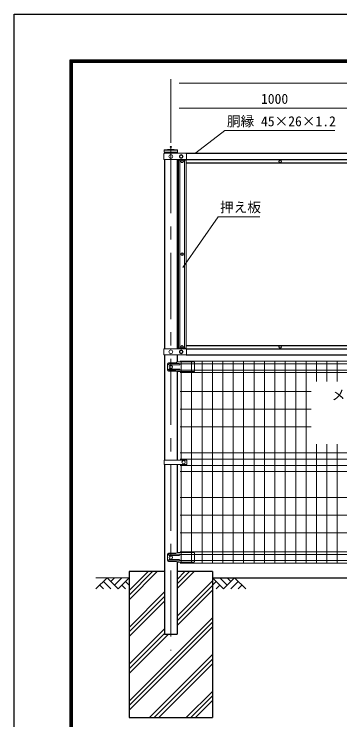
# Model space of a CAD drawing. Units: millimetres, scale not verified. Extents: x -4200 to 4200, y -2970 to 2970.
# Drawn here: x -4200 to -2635, y -416 to 2970 of the extents above; entities that cross this region are included whole.
import ezdxf
from ezdxf.enums import TextEntityAlignment as Align

# ---------------------------------------------------------------- set-up
doc = ezdxf.new("R2010")
doc.units = ezdxf.units.MM
doc.header["$LTSCALE"] = 10
doc.header["$PDMODE"] = 32
doc.header["$PDSIZE"] = 5
doc.linetypes.add('USER1', pattern=[50.8, 31.75, -6.35, 6.35, -6.35])
for name, color, linetype, lineweight in [('0-1_D-STR2', 7, 'Continuous', 13), ('0-2_D-STR1', 1, 'Continuous', 25), ('0-3_D-STR3', 3, 'Continuous', 13), ('0-4_D-STR4', 7, 'Continuous', 25), ('0-5_D-BMK', 2, 'USER1', 13), ('0-6_D-DCR-HCH', 7, 'Continuous', 13), ('0-7_D-STR-DIM', 7, 'Continuous', 13), ('0-8_0', 7, 'Continuous', 25), ('0-9_Defpoints', 8, 'Continuous', 25), ('0-A_D-STR-TXT', 7, 'Continuous', 13), ('0-B_D-BGD', 7, 'Continuous', 25), ('0-C_D-TTL', 7, 'Continuous', 25)]:
    doc.layers.add(name, color=color, linetype=linetype, lineweight=lineweight)
doc.styles.add('ＭＳ ゴシック', font='')
doc.styles.get('ＭＳ ゴシック').set_extended_font_data('MS Gothic')

msp = doc.modelspace()

# ---------------------------------------------------------------- linework, layer by layer
at = {"layer": '0-1_D-STR2'}
for p, q in [((-1492.12, 1305.18), (-3402.12, 1305.18)), ((-1492.12, 1292.08), (-3402.12, 1292.08)), ((-3397.12, 830.68), (-3397.12, 1305.18)), ((-3347.12, 335.18), (-3347.12, 1305.18)), ((-3297.12, 335.18), (-3297.12, 1305.18)), ((-3247.12, 335.18), (-3247.12, 1305.18)), ((-3197.12, 335.18), (-3197.12, 1305.18)), ((-3147.12, 335.18), (-3147.12, 1305.18)), ((-3097.12, 335.18), (-3097.12, 1305.18)), ((-3047.12, 335.18), (-3047.12, 1305.18)), ((-2997.12, 335.18), (-2997.12, 1305.18)), ((-2947.12, 335.18), (-2947.12, 1305.18)), ((-2897.12, 335.18), (-2897.12, 1305.18)), ((-2847.12, 335.18), (-2847.12, 1305.18)), ((-2797.12, 335.18), (-2797.12, 1305.18)), ((-2747.12, 1207.18), (-2747.12, 1305.18)), ((-2697.12, 1207.18), (-2697.12, 1305.18)), ((-2647.12, 1207.18), (-2647.12, 1305.18)), ((-1492.12, 1262.28), (-3402.12, 1262.28)), ((-1492.12, 1250.42), (-3402.12, 1250.42)), ((-2772.12, 1159.18), (-3402.12, 1159.18)), ((-2772.12, 1074.68), (-3402.12, 1074.68)), ((-2772.12, 990.18), (-3402.12, 990.18)), ((-2747.12, 335.18), (-2747.12, 907.18)), ((-2697.12, 335.18), (-2697.12, 907.18)), ((-2647.12, 335.18), (-2647.12, 907.18)), ((-1492.12, 865.18), (-3402.12, 865.18)), ((-1492.12, 835.18), (-3402.12, 835.18)), ((-1492.12, 805.18), (-3402.12, 805.18)), ((-3397.12, 335.18), (-3397.12, 809.68)), ((-1492.12, 775.18), (-3402.12, 775.18)), ((-1492.12, 650.18), (-3402.12, 650.18)), ((-1492.12, 565.68), (-3402.12, 565.68)), ((-1492.12, 481.18), (-3402.12, 481.18)), ((-1492.12, 389.93), (-3402.12, 389.93)), ((-1492.12, 378.08), (-3402.12, 378.08)), ((-1492.12, 348.28), (-3402.12, 348.28)), ((-1492.12, 335.18), (-3402.12, 335.18))]:
    msp.add_line(p, q, dxfattribs=at)
at = {"layer": '0-2_D-STR1'}
for p, q in [((-3477.37, 2307.38), (-3477.37, 2302.18)), ((-3416.87, 2307.38), (-3416.87, 2302.18)), ((-3477.37, 2272.18), (-3477.37, 1364.68)), ((-3416.87, 2272.18), (-3416.87, 1364.68)), ((-3412.12, 2272.18), (-3412.12, 1364.68)), ((-3374.12, 2302.18), (-1520.12, 2302.18)), ((-3374.12, 2272.18), (-1520.12, 2272.18)), ((-3374.12, 2257.18), (-2466.12, 2257.18)), ((-3374.12, 1379.68), (-2466.12, 1379.68)), ((-3374.12, 1364.68), (-1520.12, 1364.68)), ((-3477.37, 1334.68), (-3477.37, 830.68)), ((-3416.87, 1334.68), (-3416.87, 1300.25)), ((-3374.11, 1334.68), (-1520.12, 1334.68)), ((-3416.87, 1255.79), (-3416.87, 830.68)), ((-3416.87, 809.68), (-3416.87, 386.25)), ((-3416.87, 341.79), (-3416.87, -4.82))]:
    msp.add_line(p, q, dxfattribs=at)
msp.add_lwpolyline([(-3477.37, 809.68), (-3477.37, -4.82), (-3416.87, -4.82)], dxfattribs=at)
at = {"layer": '0-3_D-STR3'}
for p, q in [((-3478.57, 2307.38), (-3478.57, 2318.26)), ((-3478.57, 2307.38), (-3415.67, 2307.38)), ((-3477.37, 2317.18), (-3416.87, 2317.18)), ((-3415.67, 2307.38), (-3415.67, 2318.26)), ((-3480.45, 2300.18), (-3480.45, 2274.18)), ((-3374.12, 2302.18), (-3478.45, 2302.18)), ((-3374.12, 2272.18), (-3478.45, 2272.18)), ((-3374.12, 2269.93), (-3412.12, 2269.93)), ((-3412.12, 2269.93), (-3412.12, 1366.93)), ((-3404.12, 2269.93), (-3404.12, 1366.93)), ((-3382.12, 2269.93), (-3382.12, 1366.93)), ((-3374.12, 2269.93), (-3374.12, 1366.93)), ((-3372.12, 2300.18), (-3372.12, 2274.18)), ((-3480.45, 1362.68), (-3480.45, 1336.68)), ((-3374.12, 1364.68), (-3478.45, 1364.68)), ((-3374.12, 1366.93), (-3412.12, 1366.93)), ((-3372.12, 1362.68), (-3372.12, 1336.68)), ((-3374.12, 1334.68), (-3478.45, 1334.68)), ((-3462.6, 1292.18), (-3462.6, 1262.18)), ((-3423.14, 1297.18), (-3457.6, 1297.18)), ((-3406.53, 1293.18), (-3455.53, 1293.18)), ((-3406.53, 1287.18), (-3455.53, 1287.18)), ((-3414.99, 1301.18), (-3423.14, 1297.18)), ((-3339.12, 1301.18), (-3414.99, 1301.18)), ((-3339.12, 1301.18), (-3334.12, 1300.18)), ((-3334.12, 1300.18), (-3334.12, 1256.36)), ((-3423.14, 1257.18), (-3457.6, 1257.18)), ((-3406.53, 1267.18), (-3455.53, 1267.18)), ((-3406.53, 1261.18), (-3455.53, 1261.18)), ((-3423.14, 1257.18), (-3414.91, 1255.36)), ((-3414.91, 1255.36), (-3335.12, 1255.36)), ((-3479.67, 830.68), (-3372.12, 830.68)), ((-3479.67, 830.68), (-3479.67, 809.68)), ((-3370.12, 828.68), (-3370.12, 811.68)), ((-3479.67, 809.68), (-3372.12, 809.68)), ((-3462.6, 378.18), (-3462.6, 348.18)), ((-3423.14, 383.18), (-3457.6, 383.18)), ((-3406.53, 379.18), (-3455.53, 379.18)), ((-3406.53, 373.18), (-3455.53, 373.18)), ((-3414.99, 387.18), (-3423.14, 383.18)), ((-3339.12, 387.18), (-3414.99, 387.18)), ((-3339.12, 387.18), (-3334.12, 386.18)), ((-3334.12, 386.18), (-3334.12, 342.36)), ((-3423.14, 343.18), (-3457.6, 343.18)), ((-3406.53, 353.18), (-3455.53, 353.18)), ((-3406.53, 347.18), (-3455.53, 347.18)), ((-3423.14, 343.18), (-3414.91, 341.36)), ((-3414.91, 341.36), (-3335.12, 341.36))]:
    msp.add_line(p, q, dxfattribs=at)
for points in [[(-3389.62, 2287.18), (-3393.36, 2293.68), (-3400.88, 2293.68), (-3404.62, 2287.18), (-3400.88, 2280.68), (-3393.36, 2280.68)], [(-3387.34, 2263.68), (-3390.23, 2268.68), (-3396, 2268.68), (-3398.89, 2263.68), (-3396, 2258.68), (-3390.23, 2258.68)], [(-2916.34, 2263.68), (-2919.23, 2268.68), (-2925, 2268.68), (-2927.89, 2263.68), (-2925, 2258.68), (-2919.23, 2258.68)], [(-3387.34, 1818.43), (-3390.23, 1823.43), (-3396, 1823.43), (-3398.89, 1818.43), (-3396, 1813.43), (-3390.23, 1813.43)], [(-3389.62, 1349.68), (-3393.36, 1356.18), (-3400.88, 1356.18), (-3404.62, 1349.68), (-3400.88, 1343.18), (-3393.36, 1343.18)], [(-3387.34, 1373.18), (-3390.23, 1378.18), (-3396, 1378.18), (-3398.89, 1373.18), (-3396, 1368.18), (-3390.23, 1368.18)], [(-2916.34, 1373.18), (-2919.23, 1378.18), (-2925, 1378.18), (-2927.89, 1373.18), (-2925, 1368.18), (-2919.23, 1368.18)]]:
    msp.add_lwpolyline(points, close=True, dxfattribs=at)
for centre, radius in [((-3447.12, 2287.18), 9), ((-3397.12, 2287.18), 9), ((-3397.12, 2287.18), 6.5), ((-3393.12, 2263.68), 6.25), ((-2922.12, 2263.68), 6.25), ((-3393.12, 2263.68), 5), ((-2922.12, 2263.68), 5), ((-3393.12, 1818.43), 6.25), ((-3393.12, 1818.43), 5), ((-3447.12, 1349.68), 9), ((-3397.12, 1349.68), 9), ((-3397.12, 1349.68), 6.5), ((-3393.12, 1373.18), 6.25), ((-3393.12, 1373.18), 5), ((-2922.12, 1373.18), 6.25), ((-2922.12, 1373.18), 5), ((-3447.12, 1277.18), 8), ((-3386.12, 820.18), 8), ((-3447.12, 363.18), 8)]:
    msp.add_circle(centre, radius, dxfattribs=at)
for centre, radius, start, end in [((-3447.12, 2161.38), 160, 78.66399, 101.33601), ((-3478.45, 2300.18), 2, 90, 180), ((-3478.45, 2274.18), 2, 180, 270), ((-3374.12, 2300.18), 2, 0, 90), ((-3374.12, 2274.18), 2, 270, 0), ((-3478.45, 1362.68), 2, 90, 180), ((-3374.12, 1362.68), 2, 0, 90), ((-3478.45, 1336.68), 2, 180, 270), ((-3374.12, 1336.68), 2, 270, 0), ((-3457.6, 1292.18), 5, 90, 180), ((-3455.53, 1290.18), 3, 90, 270), ((-3406.53, 1290.18), 3, 270, 90), ((-3457.6, 1262.18), 5, 180, 270), ((-3455.53, 1264.18), 3, 90, 270), ((-3406.53, 1264.18), 3, 270, 90), ((-3335.12, 1256.36), 1, 270, 0), ((-3372.12, 828.68), 2, 0, 90), ((-3372.12, 811.68), 2, 270, 0), ((-3457.6, 378.18), 5, 90, 180), ((-3455.53, 376.18), 3, 90, 270), ((-3406.53, 376.18), 3, 270, 90), ((-3457.6, 348.18), 5, 180, 270), ((-3455.53, 350.18), 3, 90, 270), ((-3406.53, 350.18), 3, 270, 90), ((-3335.12, 342.36), 1, 270, 0)]:
    msp.add_arc(centre, radius, start, end, dxfattribs=at)
at = {"layer": '0-4_D-STR4'}
for p, q in [((-3647.11, 295.18), (-3647.11, -404.82)), ((-3477.36, 295.18), (-3647.11, 295.18)), ((-3247.11, 295.18), (-3247.11, -404.82))]:
    msp.add_line(p, q, dxfattribs=at)
at = {"layer": '0-5_D-BMK'}
msp.add_line((-3447.12, 2332.81), (-3447.12, -83), dxfattribs=at)
at = {"layer": '0-6_D-DCR-HCH'}
for p, q in [((-3647.11, 160.47), (-3512.41, 295.18)), ((-3647.11, 182.57), (-3534.51, 295.18)), ((-3647.11, 204.67), (-3556.61, 295.18)), ((-3416.86, 213.95), (-3335.64, 295.18)), ((-3416.86, 236.05), (-3357.73, 295.18)), ((-3416.86, 258.14), (-3379.83, 295.18)), ((-3753.54, 265.18), (-3806.75, 211.96)), ((-3806.75, 265.18), (-3647.11, 265.18)), ((-3771.28, 247.44), (-3735.64, 211.96)), ((-3753.54, 265.18), (-3700.33, 211.96)), ((-3735.89, 247.35), (-3718.06, 265.18)), ((-3718.06, 229.7), (-3682.59, 265.18)), ((-3700.33, 211.96), (-3647.11, 265.18)), ((-3664.85, 247.44), (-3647.11, 229.78)), ((-3416.86, 81.37), (-3247.11, 251.12)), ((-3097.11, 265.18), (-3247.11, 265.18)), ((-3193.9, 211.96), (-3247.11, 265.18)), ((-3229.38, 247.44), (-3247.11, 229.78)), ((-3176.16, 229.7), (-3211.64, 265.18)), ((-3140.69, 265.18), (-3193.9, 211.96)), ((-3158.33, 247.35), (-3176.16, 265.18)), ((-3122.95, 247.44), (-3158.59, 211.96)), ((-3140.69, 265.18), (-3087.48, 211.96)), ((-3789.01, 229.7), (-3771.19, 211.96)), ((-3682.59, 229.7), (-3664.77, 211.96)), ((-3416.86, 59.27), (-3247.11, 229.02)), ((-3416.86, 37.17), (-3247.11, 206.92)), ((-3211.64, 229.7), (-3229.46, 211.96)), ((-3105.22, 229.7), (-3123.03, 211.96)), ((-3647.11, 27.89), (-3477.36, 197.64)), ((-3647.11, 5.8), (-3477.36, 175.55)), ((-3647.11, -16.3), (-3477.36, 153.45)), ((-3647.11, -325.66), (-3247.11, 74.34)), ((-3647.11, -347.76), (-3247.11, 52.24)), ((-3647.11, -369.86), (-3247.11, 30.14)), ((-3647.11, -148.88), (-3477.36, 20.87)), ((-3647.11, -170.98), (-3477.36, -1.23)), ((-3647.11, -193.08), (-3458.86, -4.82)), ((-3549.5, -404.82), (-3247.11, -102.44)), ((-3527.4, -404.82), (-3247.11, -124.53)), ((-3505.31, -404.82), (-3247.11, -146.63)), ((-3372.72, -404.82), (-3247.11, -279.21)), ((-3350.63, -404.82), (-3247.11, -301.31)), ((-3328.53, -404.82), (-3247.11, -323.41))]:
    msp.add_line(p, q, dxfattribs=at)
at = {"layer": '0-7_D-STR-DIM'}
for p, q in [((-3447.12, 2352.81), (-3447.12, 2658.4)), ((-3407.12, 2638.4), (-1487.12, 2638.4)), ((-3447.12, 2352.81), (-3447.12, 2538.4)), ((-3407.12, 2518.4), (-2487.12, 2518.4))]:
    msp.add_line(p, q, dxfattribs=at)
at = {"layer": '0-8_0'}
for p, q in [((-3247.11, 295.18), (-3416.86, 295.18)), ((-3647.11, -404.82), (-3247.11, -404.82))]:
    msp.add_line(p, q, dxfattribs=at)
at = {"layer": '0-9_Defpoints'}
msp.add_point((-3447.12, 2332.81), dxfattribs=at)
at = {"layer": '0-A_D-STR-TXT'}
for points in [[(-2658.79, 2411), (-3187.23, 2411), (-3327.63, 2304.16)], [(-3019.17, 1998.16), (-3219.52, 1998.16), (-3389.3, 1754.52)]]:
    msp.add_lwpolyline(points, dxfattribs=at)
at = {"layer": '0-B_D-BGD'}
msp.add_line((-3247.11, 265.18), (-1647.11, 265.18), dxfattribs=at)
at = {"layer": '0-C_D-TTL', "color": 2}
msp.add_lwpolyline([(-4200.2, 2970.1), (4199.8, 2970.1), (4199.8, -2969.9), (-4200.2, -2969.9)], close=True, dxfattribs=at)
at = {"layer": '0-C_D-TTL'}
for points in [[(-3930.2, 2750.1), (3929.8, 2750.1), (3929.8, -2749.9), (-3930.2, -2749.9)], [(-3927.7, 2747.6), (3927.3, 2747.6), (3927.3, -2747.4), (-3927.7, -2747.4)], [(-3925.2, 2745.1), (3924.8, 2745.1), (3924.8, -2744.9), (-3925.2, -2744.9)], [(-3922.7, 2742.6), (3922.3, 2742.6), (3922.3, -2742.4), (-3922.7, -2742.4)], [(-3920.2, 2740.1), (3919.8, 2740.1), (3919.8, -2739.9), (-3920.2, -2739.9)]]:
    msp.add_lwpolyline(points, close=True, dxfattribs=at)

# ---------------------------------------------------------------- texts
at = {"layer": '0-7_D-STR-DIM', "style": 'ＭＳ ゴシック'}
msp.add_text('1000', height=48.09, dxfattribs=at).set_placement((-3014.02, 2525.15), align=Align.BOTTOM_LEFT)
at = {"layer": '0-A_D-STR-TXT', "style": 'ＭＳ ゴシック'}
for s, p in [('胴縁 45×26×1.2', (-3177.78, 2417.6)), ('押え板', (-3210.32, 2005.01)), ('メッシュパネル', (-2674.53, 1104.57))]:
    msp.add_text(s, height=48.09, dxfattribs=at).set_placement(p, align=Align.BOTTOM_LEFT)

doc.saveas('drawing.dxf')
